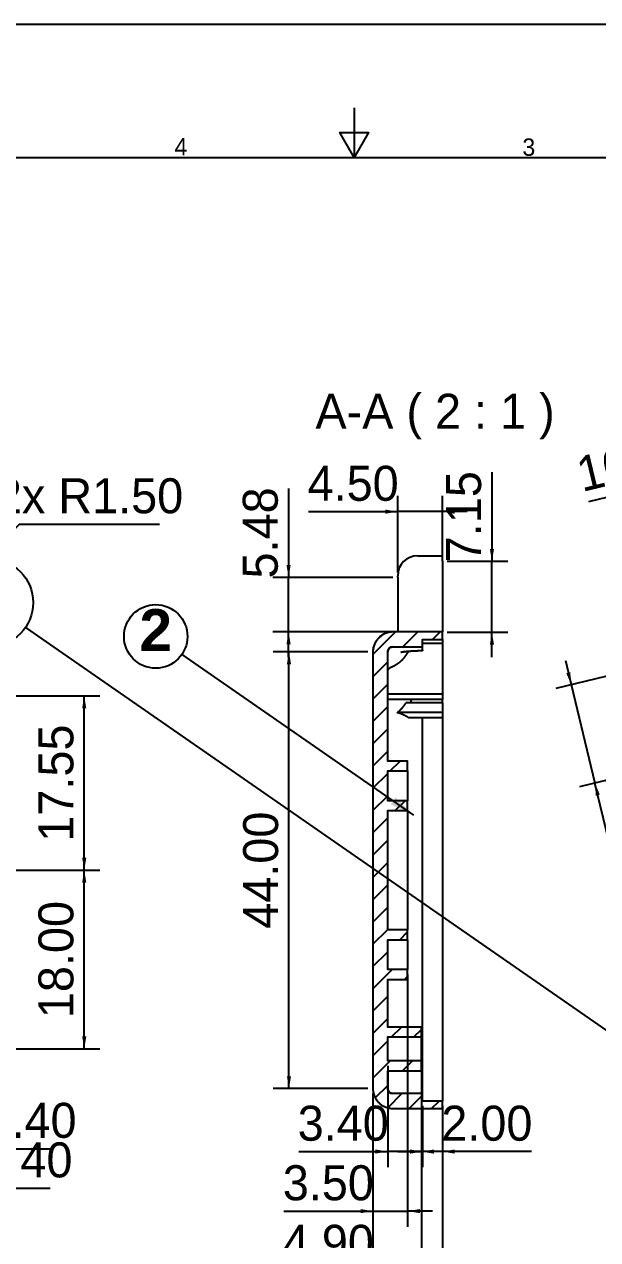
# Model space of a CAD drawing. Header units: millimetres. Extents: x 10 to 287, y 10 to 200.
# Drawn here: x 115.2 to 173.1, y 77.6 to 200 of the extents above; entities that cross this region are included whole.
import ezdxf
from ezdxf.enums import TextEntityAlignment as Align

# ---------------------------------------------------------------- set-up
doc = ezdxf.new("R2010")
doc.units = ezdxf.units.MM
for name, color, linetype in [('Border_ISO', 7, 'CONTINUOUS'), ('DIMENSIONS', 7, 'CONTINUOUS'), ('FRAME', 7, 'CONTINUOUS'), ('GEOMETRY', 7, 'CONTINUOUS'), ('HATCH', 7, 'CONTINUOUS'), ('Symbol_ISO', 7, 'CONTINUOUS'), ('TEXT', 7, 'CONTINUOUS'), ('Visible_ISO', 7, 'CONTINUOUS')]:
    doc.layers.add(name, color=color, linetype=linetype)
doc.styles.add('BOLD', font='ARIALBD.TTF')
doc.dimstyles.new('ISO-DM', dxfattribs={"dimtxt": 3.5, "dimasz": 2.5, "dimexe": 2.5, "dimexo": 1, "dimgap": 1, "dimtad": 1, "dimcen": 2.5, "dimazin": 3, "dimtfac": 1, "dimtmove": 0, "dimatfit": 3})

# ---------------------------------------------------------------- blocks, each defined once
blk = doc.blocks.new('*D3')
at = {"layer": 'DIMENSIONS'}
for p, q in [((78.1885, 132.3412), (122.878, 132.3412)), ((121.2905, 114.7912), (121.2905, 132.3412)), ((91.6385, 114.7912), (122.878, 114.7912))]:
    blk.add_line(p, q, dxfattribs=at)
for points in [[(121.2905, 132.3412), (121.0822, 131.0912), (121.4989, 131.0912)], [(121.2905, 114.7912), (121.4989, 116.0412), (121.0822, 116.0412)]]:
    blk.add_solid(points, dxfattribs=at)
blk.add_text('17.55', height=3.5278, rotation=90, dxfattribs=at).set_placement((120.1969, 123.5662), align=Align.CENTER)
blk = doc.blocks.new('*D4')
at = {"layer": 'DIMENSIONS'}
for p, q in [((153.892, 104.2912), (153.892, 78.8631)), ((150.392, 92.2912), (150.392, 78.8631)), ((141.4093, 80.4506), (150.392, 80.4506)), ((150.392, 80.4506), (153.892, 80.4506)), ((156.392, 80.4506), (153.892, 80.4506))]:
    blk.add_line(p, q, dxfattribs=at)
for points in [[(150.392, 80.4506), (149.142, 80.6589), (149.142, 80.2423)], [(153.892, 80.4506), (155.142, 80.2423), (155.142, 80.6589)]]:
    blk.add_solid(points, dxfattribs=at)
blk.add_text('3.50', height=3.5278, dxfattribs=at).set_placement((145.9007, 81.5442), align=Align.CENTER)
blk = doc.blocks.new('*D5')
at = {"layer": 'DIMENSIONS'}
for p, q in [((155.292, 95.0912), (155.292, 72.8631)), ((150.392, 92.2912), (150.392, 72.8631)), ((141.4093, 74.4506), (150.392, 74.4506)), ((155.292, 74.4506), (150.392, 74.4506)), ((157.792, 74.4506), (155.292, 74.4506))]:
    blk.add_line(p, q, dxfattribs=at)
for points in [[(150.392, 74.4506), (149.142, 74.6589), (149.142, 74.2423)], [(155.292, 74.4506), (156.542, 74.2423), (156.542, 74.6589)]]:
    blk.add_solid(points, dxfattribs=at)
blk.add_text('4.90', height=3.5278, dxfattribs=at).set_placement((145.9007, 75.5442), align=Align.CENTER)
blk = doc.blocks.new('*D6')
at = {"layer": 'DIMENSIONS'}
for p, q in [((91.6385, 114.7912), (122.878, 114.7912)), ((121.2905, 96.7912), (121.2905, 114.7912)), ((91.6385, 96.7912), (122.878, 96.7912))]:
    blk.add_line(p, q, dxfattribs=at)
for points in [[(121.2905, 114.7912), (121.0822, 113.5412), (121.4989, 113.5412)], [(121.2905, 96.7912), (121.4989, 98.0412), (121.0822, 98.0412)]]:
    blk.add_solid(points, dxfattribs=at)
blk.add_text('18.00', height=3.5278, rotation=90, dxfattribs=at).set_placement((120.1969, 105.7912), align=Align.CENTER)
blk = doc.blocks.new('*D11')
at = {"layer": 'DIMENSIONS'}
for p, q in [((90.2385, 96.7912), (92.0385, 96.7912)), ((91.1385, 95.8912), (91.1385, 97.6912)), ((91.1385, 96.7912), (92.0518, 96.0129)), ((102.9351, 86.7387), (92.0518, 96.0129)), ((102.9351, 86.7387), (118.1655, 86.7387))]:
    blk.add_line(p, q, dxfattribs=at)
blk.add_solid([(92.0518, 96.0129), (92.8681, 95.0436), (93.1384, 95.3607)], dxfattribs=at)
blk.add_text('2X %%c2.40', height=3.5278, dxfattribs=at).set_placement((110.5503, 87.8324), align=Align.CENTER)
blk = doc.blocks.new('*D14')
at = {"layer": 'DIMENSIONS'}
for p, q in [((114.7648, 149.6508), (109.743, 144.5288)), ((114.7648, 149.6508), (128.8846, 149.6508)), ((108.6928, 143.4578), (109.743, 144.5288)), ((107.7928, 143.4578), (109.5928, 143.4578)), ((108.6928, 142.5578), (108.6928, 144.3578))]:
    blk.add_line(p, q, dxfattribs=at)
blk.add_solid([(109.743, 144.5288), (110.7669, 145.2755), (110.4693, 145.5672)], dxfattribs=at)
blk.add_text('2x R1.50', height=3.5278, dxfattribs=at).set_placement((121.8247, 150.7444), align=Align.CENTER)
blk = doc.blocks.new('*D15')
at = {"layer": 'DIMENSIONS'}
for p, q in [((90.2385, 96.7912), (92.0385, 96.7912)), ((91.1385, 95.8912), (91.1385, 97.6912)), ((91.1385, 96.7912), (92.5731, 95.1233)), ((103.2117, 82.755), (92.5731, 95.1233)), ((103.2117, 82.755), (117.8529, 82.755))]:
    blk.add_line(p, q, dxfattribs=at)
blk.add_solid([(92.5731, 95.1233), (93.2303, 94.0398), (93.5462, 94.3115)], dxfattribs=at)
blk.add_text('2x %%c4.40', height=3.5278, dxfattribs=at).set_placement((110.5323, 83.8486), align=Align.CENTER)
blk = doc.blocks.new('*D16')
at = {"layer": 'DIMENSIONS'}
for p, q in [((151.892, 95.0912), (151.892, 84.8631)), ((155.292, 95.0912), (155.292, 84.8631)), ((142.9093, 86.4506), (151.892, 86.4506)), ((155.292, 86.4506), (151.892, 86.4506)), ((157.792, 86.4506), (155.292, 86.4506))]:
    blk.add_line(p, q, dxfattribs=at)
for points in [[(151.892, 86.4506), (150.642, 86.6589), (150.642, 86.2423)], [(155.292, 86.4506), (156.542, 86.2423), (156.542, 86.6589)]]:
    blk.add_solid(points, dxfattribs=at)
blk.add_text('3.40', height=3.5278, dxfattribs=at).set_placement((147.4007, 87.5442), align=Align.CENTER)
blk = doc.blocks.new('*D17')
at = {"layer": 'DIMENSIONS'}
for p, q in [((155.392, 91.0412), (155.392, 84.8631)), ((157.392, 91.0412), (157.392, 84.8631)), ((152.892, 86.4506), (155.392, 86.4506)), ((157.392, 86.4506), (155.392, 86.4506)), ((166.3748, 86.4506), (157.392, 86.4506))]:
    blk.add_line(p, q, dxfattribs=at)
for points in [[(155.392, 86.4506), (154.142, 86.6589), (154.142, 86.2423)], [(157.392, 86.4506), (158.642, 86.2423), (158.642, 86.6589)]]:
    blk.add_solid(points, dxfattribs=at)
blk.add_text('2.00', height=3.5278, dxfattribs=at).set_placement((161.8834, 87.5442), align=Align.CENTER)
blk = doc.blocks.new('*D22')
at = {"layer": 'DIMENSIONS'}
for p, q in [((197.6692, 136.3524), (192.3369, 158.4269)), ((192.7097, 156.8838), (182.7948, 154.4888)), ((195.1398, 157.4708), (192.7097, 156.8838)), ((188.0779, 132.6178), (182.4221, 156.0319)), ((172.1561, 151.9189), (182.7948, 154.4888))]:
    blk.add_line(p, q, dxfattribs=at)
for points in [[(192.7097, 156.8838), (193.9736, 156.9748), (193.8758, 157.3798)], [(182.7948, 154.4888), (181.5309, 154.3978), (181.6287, 153.9928)]]:
    blk.add_solid(points, dxfattribs=at)
blk.add_text('10.20', height=3.5278, rotation=13.58, dxfattribs=at).set_placement((177.2187, 154.2669), align=Align.CENTER)
blk = doc.blocks.new('*D24')
at = {"layer": 'DIMENSIONS'}
for p, q in [((188.4439, 137.8456), (168.837, 133.1095)), ((169.7931, 135.9123), (170.3802, 133.4822)), ((170.3802, 133.4822), (172.7751, 123.5674)), ((188.8138, 127.4416), (171.232, 123.1946)), ((175.345, 112.9286), (172.7751, 123.5674))]:
    blk.add_line(p, q, dxfattribs=at)
for points in [[(170.3802, 133.4822), (170.2892, 134.7462), (169.8841, 134.6484)], [(172.7751, 123.5674), (172.8661, 122.3034), (173.2712, 122.4013)]]:
    blk.add_solid(points, dxfattribs=at)
blk.add_text('10.20', height=3.5278, rotation=-76.42, dxfattribs=at).set_placement((175.1231, 118.5048), align=Align.CENTER)
blk = doc.blocks.new('*D27')
at = {"layer": 'DIMENSIONS'}
for p, q in [((152.892, 144.7746), (152.892, 152.4958)), ((157.392, 146.4083), (157.392, 152.4958)), ((143.9093, 150.9083), (152.892, 150.9083)), ((157.392, 150.9083), (152.892, 150.9083)), ((159.892, 150.9083), (157.392, 150.9083))]:
    blk.add_line(p, q, dxfattribs=at)
for points in [[(152.892, 150.9083), (151.642, 151.1166), (151.642, 150.7)], [(157.392, 150.9083), (158.642, 150.7), (158.642, 151.1166)]]:
    blk.add_solid(points, dxfattribs=at)
blk.add_text('4.50', height=3.5278, dxfattribs=at).set_placement((148.4007, 152.0019), align=Align.CENTER)
blk = doc.blocks.new('*D28')
at = {"layer": 'DIMENSIONS'}
for p, q in [((141.892, 153.2573), (141.892, 144.2746)), ((152.392, 144.2746), (140.3045, 144.2746)), ((141.892, 138.7916), (141.892, 144.2746)), ((152.392, 138.7916), (140.3045, 138.7916)), ((141.892, 136.2916), (141.892, 138.7916))]:
    blk.add_line(p, q, dxfattribs=at)
for points in [[(141.892, 144.2746), (142.1004, 145.5246), (141.6837, 145.5246)], [(141.892, 138.7916), (141.6837, 137.5416), (142.1004, 137.5416)]]:
    blk.add_solid(points, dxfattribs=at)
blk.add_text('5.48', height=3.5278, rotation=90, dxfattribs=at).set_placement((140.7984, 148.766), align=Align.CENTER)
blk = doc.blocks.new('*D29')
at = {"layer": 'DIMENSIONS'}
for p, q in [((162.392, 154.891), (162.392, 145.9083)), ((157.892, 145.9083), (163.9795, 145.9083)), ((162.392, 138.7573), (162.392, 145.9083)), ((157.892, 138.7573), (163.9795, 138.7573)), ((162.392, 136.2573), (162.392, 138.7573))]:
    blk.add_line(p, q, dxfattribs=at)
for points in [[(162.392, 145.9083), (162.6004, 147.1583), (162.1837, 147.1583)], [(162.392, 138.7573), (162.1837, 137.5073), (162.6004, 137.5073)]]:
    blk.add_solid(points, dxfattribs=at)
blk.add_text('7.15', height=3.5278, rotation=90, dxfattribs=at).set_placement((161.2984, 150.3997), align=Align.CENTER)
blk = doc.blocks.new('*D30')
at = {"layer": 'DIMENSIONS'}
for p, q in [((149.892, 136.7912), (140.3428, 136.7912)), ((141.9303, 92.7912), (141.9303, 136.7912)), ((149.892, 92.7912), (140.3428, 92.7912))]:
    blk.add_line(p, q, dxfattribs=at)
for points in [[(141.9303, 136.7912), (141.722, 135.5412), (142.1386, 135.5412)], [(141.9303, 92.7912), (142.1386, 94.0412), (141.722, 94.0412)]]:
    blk.add_solid(points, dxfattribs=at)
blk.add_text('44.00', height=3.5278, rotation=90, dxfattribs=at).set_placement((140.8367, 114.7912), align=Align.CENTER)
blk = doc.blocks.new('*D31')
at = {"layer": 'DIMENSIONS'}
for p, q in [((150.392, 92.2912), (150.392, 66.9537)), ((157.392, 91.0412), (157.392, 66.9537)), ((141.4093, 68.5412), (150.392, 68.5412)), ((157.392, 68.5412), (150.392, 68.5412)), ((159.892, 68.5412), (157.392, 68.5412))]:
    blk.add_line(p, q, dxfattribs=at)
for points in [[(150.392, 68.5412), (149.142, 68.7495), (149.142, 68.3329)], [(157.392, 68.5412), (158.642, 68.3329), (158.642, 68.7495)]]:
    blk.add_solid(points, dxfattribs=at)
blk.add_text('7.00', height=3.5278, dxfattribs=at).set_placement((145.9007, 69.6348), align=Align.CENTER)

msp = doc.modelspace()

# ---------------------------------------------------------------- linework, layer by layer
at = {"layer": 'Border_ISO'}
msp.add_lwpolyline([(148.5, 191.59), (148.5, 186.59), (147.0566, 189.09), (149.9434, 189.09), (148.5, 186.59)], dxfattribs=at)
msp.add_lwpolyline([(48.5, 48.09), (48.5, 186.59), (248.5, 186.59), (248.5, 48.09)], close=True, dxfattribs=at)
at = {"layer": 'FRAME'}
msp.add_lwpolyline([(10, 200), (287, 200), (287, 10), (10, 10)], close=True, dxfattribs=at)
at = {"layer": 'GEOMETRY'}
for p, q in [((115.3554, 139.2364), (179.4462, 94.8054)), ((131.131, 136.5185), (154.5, 120.34))]:
    msp.add_line(p, q, dxfattribs=at)
for centre, radius in [((111.7385, 141.7438), 4.4011), ((128.5, 138.34), 3.2)]:
    msp.add_circle(centre, radius, dxfattribs=at)
msp.add_solid([(154.5, 120.34), (152.6817, 122.1056), (152.2073, 121.4204)], dxfattribs=at)
at = {"layer": 'HATCH'}
for p, q in [((150.392, 136.5116), (152.6716, 138.7912)), ((153.4167, 137.2912), (154.9167, 138.7912)), ((156.4117, 138.0412), (157.1617, 138.7912)), ((150.392, 134.2666), (151.892, 135.7666)), ((150.392, 132.0215), (151.892, 133.5215)), ((150.392, 129.7765), (151.892, 131.2765)), ((150.392, 127.5314), (151.892, 129.0314)), ((150.392, 125.2863), (151.892, 126.7863)), ((152.142, 124.7912), (153.142, 125.7912)), ((150.392, 123.0413), (151.892, 124.5413)), ((150.392, 120.7962), (151.892, 122.2962)), ((152.6321, 120.7912), (153.6321, 121.7912)), ((150.392, 118.5511), (151.892, 120.0511)), ((150.392, 116.3061), (151.892, 117.8061)), ((150.392, 114.061), (151.892, 115.561)), ((150.392, 111.8159), (151.892, 113.3159)), ((150.392, 109.5709), (151.892, 111.0709)), ((150.392, 107.3258), (151.892, 108.8258)), ((153.1025, 107.7912), (153.892, 108.5807)), ((150.392, 105.0807), (151.892, 106.5807)), ((150.392, 102.8357), (152.3476, 104.7912)), ((153.5926, 103.7912), (153.892, 104.0906)), ((150.392, 100.5906), (151.892, 102.0906)), ((150.392, 98.3456), (151.892, 99.8456)), ((152.2827, 97.9912), (153.2827, 98.9912)), ((154.5278, 97.9912), (155.292, 98.7554)), ((150.392, 96.1005), (151.892, 97.6005)), ((150.392, 93.8554), (152.1278, 95.5912)), ((153.3729, 94.5912), (154.3729, 95.5912)), ((150.6291, 91.8475), (151.892, 93.1104)), ((151.8838, 90.8571), (153.3179, 92.2912)), ((154.063, 90.7912), (155.392, 92.1202)), ((156.3081, 90.7912), (157.0581, 91.5412))]:
    msp.add_line(p, q, dxfattribs=at)
msp.add_lwpolyline([(155.292, 95.5912), (151.892, 95.5912), (151.892, 95.5912), (151.892, 97.9912), (151.892, 97.9912), (155.292, 97.9912), (155.292, 97.9912), (155.292, 98.9912), (155.292, 98.9912), (151.892, 98.9912), (151.892, 98.9912), (151.892, 103.7912), (151.892, 103.7912), (153.892, 103.7912), (153.892, 103.7912), (153.892, 104.7912), (153.892, 104.7912), (151.892, 104.7912), (151.892, 104.7912), (151.892, 107.7912), (151.892, 107.7912), (153.892, 107.7912), (153.892, 107.7912), (153.892, 108.7912), (153.892, 108.7912), (151.892, 108.7912), (151.892, 108.7912), (151.892, 120.7912), (151.892, 120.7912), (153.892, 120.7912), (153.892, 120.7912), (153.892, 121.7912), (153.892, 121.7912), (151.892, 121.7912), (151.892, 121.7912), (151.892, 124.7912), (151.892, 124.7912), (153.892, 124.7912), (153.892, 124.7912), (153.892, 125.7912), (153.892, 125.7912), (151.892, 125.7912), (151.892, 125.7912), (151.892, 136.7912), (151.892, 136.7912), (151.8925, 136.813), (151.8939, 136.8348), (151.8963, 136.8565), (151.8996, 136.878), (151.9039, 136.8994), (151.9091, 136.9206), (151.9152, 136.9416), (151.9222, 136.9622), (151.9301, 136.9826), (151.9389, 137.0025), (151.9485, 137.0221), (151.959, 137.0412), (151.9703, 137.0599), (151.9825, 137.078), (151.9954, 137.0956), (152.009, 137.1126), (152.0234, 137.129), (152.0385, 137.1448), (152.0542, 137.1598), (152.0706, 137.1742), (152.0876, 137.1879), (152.1052, 137.2008), (152.1234, 137.2129), (152.142, 137.2242), (152.1612, 137.2347), (152.1807, 137.2444), (152.2007, 137.2531), (152.221, 137.2611), (152.2417, 137.2681), (152.2626, 137.2742), (152.2838, 137.2794), (152.3052, 137.2836), (152.3268, 137.2869), (152.3485, 137.2893), (152.3702, 137.2907), (152.392, 137.2912), (152.392, 137.2912), (155.392, 137.2912), (155.392, 137.2912), (155.392, 138.0412), (155.392, 138.0412), (157.392, 138.0412), (157.392, 138.0412), (157.392, 138.7912), (157.392, 138.7912), (152.392, 138.7912), (152.392, 138.7912), (152.3048, 138.7893), (152.2177, 138.7836), (152.131, 138.7741), (152.0447, 138.7608), (151.9592, 138.7438), (151.8744, 138.7231), (151.7906, 138.6986), (151.708, 138.6706), (151.6267, 138.639), (151.5468, 138.6038), (151.4685, 138.5652), (151.392, 138.5233), (151.3174, 138.478), (151.2449, 138.4295), (151.1745, 138.3779), (151.1065, 138.3233), (151.0409, 138.2658), (150.9778, 138.2054), (150.9175, 138.1424), (150.8599, 138.0768), (150.8053, 138.0087), (150.7537, 137.9384), (150.7052, 137.8658), (150.66, 137.7912), (150.618, 137.7147), (150.5794, 137.6364), (150.5443, 137.5566), (150.5126, 137.4752), (150.4846, 137.3926), (150.4602, 137.3088), (150.4394, 137.2241), (150.4224, 137.1385), (150.4091, 137.0523), (150.3996, 136.9655), (150.3939, 136.8784), (150.392, 136.7912), (150.392, 136.7912), (150.392, 92.7912), (150.392, 92.7912), (150.3939, 92.704), (150.3996, 92.6169), (150.4091, 92.5302), (150.4224, 92.4439), (150.4394, 92.3583), (150.4602, 92.2736), (150.4846, 92.1898), (150.5126, 92.1072), (150.5443, 92.0258), (150.5794, 91.946), (150.618, 91.8677), (150.66, 91.7912), (150.7052, 91.7166), (150.7537, 91.6441), (150.8053, 91.5737), (150.8599, 91.5056), (150.9175, 91.44), (150.9778, 91.377), (151.0409, 91.3167), (151.1065, 91.2591), (151.1745, 91.2045), (151.2449, 91.1529), (151.3174, 91.1044), (151.392, 91.0592), (151.4685, 91.0172), (151.5468, 90.9786), (151.6267, 90.9435), (151.708, 90.9118), (151.7906, 90.8838), (151.8744, 90.8594), (151.9592, 90.8386), (152.0447, 90.8216), (152.131, 90.8083), (152.2177, 90.7988), (152.3048, 90.7931), (152.392, 90.7912), (152.392, 90.7912), (157.392, 90.7912), (157.392, 90.7912), (157.392, 91.5412), (157.392, 91.5412), (155.392, 91.5412), (155.392, 91.5412), (155.392, 92.2912), (155.392, 92.2912), (152.392, 92.2912), (152.392, 92.2912), (152.3702, 92.2917), (152.3485, 92.2931), (152.3268, 92.2955), (152.3052, 92.2988), (152.2838, 92.3031), (152.2626, 92.3082), (152.2417, 92.3144), (152.221, 92.3214), (152.2007, 92.3293), (152.1807, 92.3381), (152.1612, 92.3477), (152.142, 92.3582), (152.1234, 92.3695), (152.1052, 92.3816), (152.0876, 92.3945), (152.0706, 92.4082), (152.0542, 92.4226), (152.0385, 92.4377), (152.0234, 92.4534), (152.009, 92.4698), (151.9954, 92.4868), (151.9825, 92.5044), (151.9703, 92.5226), (151.959, 92.5412), (151.9485, 92.5603), (151.9389, 92.5799), (151.9301, 92.5999), (151.9222, 92.6202), (151.9152, 92.6409), (151.9091, 92.6618), (151.9039, 92.683), (151.8996, 92.7044), (151.8963, 92.7259), (151.8939, 92.7476), (151.8925, 92.7694), (151.892, 92.7912), (151.892, 92.7912), (151.892, 94.5912), (151.892, 94.5912), (155.292, 94.5912), (155.292, 94.5912), (155.292, 95.5912)], close=True, dxfattribs=at)
at = {"layer": 'Visible_ISO'}
for p, q in [((154.892, 146.4578), (157.392, 146.4578)), ((157.392, 145.9083), (157.392, 146.4578)), ((157.392, 145.9083), (157.392, 138.7912)), ((152.892, 144.2746), (152.892, 144.4578)), ((152.892, 144.2746), (152.892, 138.7916)), ((157.392, 138.7912), (152.392, 138.7912)), ((157.392, 138.0412), (157.392, 138.7912)), ((152.392, 137.2912), (155.392, 137.2912)), ((155.392, 137.2912), (155.392, 138.0412)), ((155.392, 138.0412), (157.392, 138.0412)), ((157.392, 137.641), (155.392, 137.641)), ((155.392, 136.9449), (155.392, 137.2912)), ((157.392, 138.0412), (157.392, 137.6834)), ((157.392, 137.641), (157.392, 137.6834)), ((157.392, 137.641), (157.392, 132.5313)), ((150.392, 136.7912), (150.392, 92.7912)), ((151.892, 125.7912), (151.892, 136.7912)), ((155.392, 136.891), (154.892, 136.891)), ((155.392, 136.9449), (155.392, 136.891)), ((157.392, 132.5313), (151.892, 132.5313)), ((157.392, 132.5313), (157.392, 132.003)), ((157.392, 132.003), (151.892, 132.003)), ((157.392, 131.6366), (153.727, 131.6366)), ((157.392, 131.6366), (157.392, 132.003)), ((157.392, 131.6366), (157.392, 130.6646)), ((157.392, 130.6646), (152.8459, 130.6646)), ((157.392, 130.1363), (153.9914, 130.1363)), ((155.392, 117.6037), (155.392, 130.1363)), ((157.392, 130.6646), (157.392, 130.1363)), ((157.392, 130.1363), (157.392, 117.6975)), ((153.892, 125.7912), (151.892, 125.7912)), ((153.892, 124.7912), (153.892, 125.7912)), ((151.892, 121.7912), (151.892, 124.7912)), ((151.892, 124.7912), (153.892, 124.7912)), ((153.892, 124.7912), (153.892, 121.7912)), ((153.892, 121.7912), (151.892, 121.7912)), ((153.892, 120.7912), (153.892, 121.7912)), ((151.892, 108.7912), (151.892, 120.7912)), ((151.892, 120.7912), (153.892, 120.7912)), ((153.892, 120.7912), (153.892, 108.7912)), ((155.392, 92.2912), (155.392, 117.6037)), ((157.392, 117.6975), (157.392, 91.5412)), ((153.892, 108.7912), (151.892, 108.7912)), ((151.892, 104.7912), (151.892, 107.7912)), ((151.892, 107.7912), (153.892, 107.7912)), ((153.892, 107.7912), (153.892, 108.7912)), ((153.892, 107.7912), (153.892, 104.7912)), ((153.892, 104.7912), (151.892, 104.7912)), ((153.892, 103.7912), (153.892, 104.7912)), ((151.892, 98.9912), (151.892, 103.7912)), ((151.892, 103.7912), (153.892, 103.7912)), ((155.292, 98.9912), (151.892, 98.9912)), ((151.892, 95.5912), (151.892, 97.9912)), ((151.892, 97.9912), (155.292, 97.9912)), ((155.292, 97.9912), (155.292, 98.9912)), ((155.292, 95.5912), (155.292, 97.9912)), ((155.292, 95.5912), (151.892, 95.5912)), ((155.292, 94.5912), (155.292, 95.5912)), ((151.892, 92.7912), (151.892, 94.5912)), ((151.892, 94.5912), (155.292, 94.5912)), ((155.392, 92.2912), (152.392, 92.2912)), ((155.392, 91.5412), (155.392, 92.2912)), ((152.392, 90.7912), (157.392, 90.7912)), ((157.392, 91.5412), (155.392, 91.5412)), ((157.392, 90.7912), (157.392, 91.5412))]:
    msp.add_line(p, q, dxfattribs=at)
for points in [[(152.892, 138.7916), (152.892, 138.7916), (152.892, 138.7916), (152.892, 138.7916), (152.892, 138.7916), (152.892, 138.7916), (152.892, 138.7916), (152.892, 138.7916), (152.892, 138.7916), (152.892, 138.7915), (152.892, 138.7915), (152.892, 138.7915), (152.892, 138.7915), (152.892, 138.7915), (152.892, 138.7915), (152.892, 138.7915), (152.892, 138.7915), (152.892, 138.7915), (152.892, 138.7915), (152.892, 138.7915), (152.892, 138.7915), (152.892, 138.7914), (152.892, 138.7914), (152.892, 138.7914), (152.892, 138.7914), (152.892, 138.7914), (152.892, 138.7914), (152.892, 138.7914), (152.892, 138.7914), (152.892, 138.7914), (152.892, 138.7914), (152.892, 138.7914), (152.892, 138.7913), (152.892, 138.7913), (152.892, 138.7913), (152.892, 138.7913), (152.892, 138.7913), (152.892, 138.7913), (152.892, 138.7913), (152.892, 138.7913), (152.892, 138.7913), (152.892, 138.7913), (152.892, 138.7913), (152.892, 138.7913), (152.892, 138.7912), (152.892, 138.7912), (152.892, 138.7912), (152.892, 138.7912), (152.892, 138.7912)], [(152.2045, 135.2395), (152.2272, 135.2487), (152.2499, 135.2581), (152.2726, 135.2677), (152.2953, 135.2776), (152.3181, 135.2877), (152.341, 135.298), (152.3638, 135.3086), (152.3867, 135.3194), (152.4097, 135.3305), (152.4326, 135.3418), (152.4555, 135.3533), (152.4785, 135.365), (152.5014, 135.3769), (152.5244, 135.389), (152.5473, 135.4013), (152.5702, 135.4139), (152.593, 135.4266), (152.6159, 135.4395), (152.6386, 135.4526), (152.6614, 135.4659), (152.6841, 135.4793), (152.7067, 135.4929), (152.7292, 135.5067), (152.7517, 135.5207), (152.7741, 135.5348), (152.7964, 135.5491), (152.8186, 135.5635), (152.8407, 135.578), (152.8628, 135.5928), (152.8847, 135.6076), (152.9064, 135.6226), (152.9281, 135.6377), (152.9496, 135.6529), (152.971, 135.6683), (152.9923, 135.6838), (153.0134, 135.6994), (153.0343, 135.7151), (153.0551, 135.7309), (153.0757, 135.7468), (153.0962, 135.7628), (153.1165, 135.7789), (153.1365, 135.7951), (153.1564, 135.8114), (153.1761, 135.8277), (153.1956, 135.8441), (153.2148, 135.8606), (153.2339, 135.8772), (153.2527, 135.8938), (153.2713, 135.9105), (153.2897, 135.9273), (153.3078, 135.9441), (153.3256, 135.9609), (153.3433, 135.9778), (153.3606, 135.9947), (153.3778, 136.0118), (153.395, 136.0291), (153.4121, 136.0467), (153.4292, 136.0645), (153.4462, 136.0826), (153.4631, 136.1009), (153.48, 136.1194), (153.4969, 136.1381), (153.5136, 136.157), (153.5303, 136.1761), (153.5469, 136.1955), (153.5634, 136.215), (153.5798, 136.2347), (153.5962, 136.2546), (153.6124, 136.2746), (153.6285, 136.2948), (153.6446, 136.3152), (153.6605, 136.3357), (153.6763, 136.3564), (153.692, 136.3773), (153.7076, 136.3982), (153.723, 136.4193), (153.7384, 136.4405), (153.7535, 136.4619), (153.7686, 136.4833), (153.7835, 136.5049), (153.7983, 136.5265), (153.8129, 136.5482), (153.8274, 136.5701), (153.8417, 136.592), (153.8558, 136.614), (153.8698, 136.636), (153.8836, 136.6582), (153.8972, 136.6803), (153.9107, 136.7026), (153.924, 136.7248), (153.9371, 136.7471), (153.95, 136.7695), (153.9627, 136.7919), (153.9752, 136.8142), (153.9875, 136.8366), (153.9996, 136.8591)], [(153.2008, 136.7472), (153.206, 136.7485), (153.2114, 136.7497), (153.2169, 136.751), (153.2225, 136.7523), (153.2282, 136.7536), (153.2341, 136.7549), (153.24, 136.7562), (153.2461, 136.7575), (153.2523, 136.7589), (153.2586, 136.7602), (153.265, 136.7616), (153.2715, 136.7629), (153.2781, 136.7643), (153.2849, 136.7657), (153.2917, 136.7671), (153.2987, 136.7685), (153.3058, 136.7699), (153.313, 136.7713), (153.3203, 136.7727), (153.3277, 136.7741), (153.3352, 136.7755), (153.3428, 136.7769), (153.3505, 136.7784), (153.3583, 136.7798), (153.3663, 136.7812), (153.3743, 136.7827), (153.3825, 136.7841), (153.3907, 136.7855), (153.3991, 136.787), (153.4076, 136.7884), (153.4161, 136.7899), (153.4248, 136.7913), (153.4336, 136.7927), (153.4424, 136.7942), (153.4514, 136.7956), (153.4605, 136.7971), (153.4697, 136.7985), (153.479, 136.7999), (153.4883, 136.8013), (153.4978, 136.8028), (153.5074, 136.8042), (153.5171, 136.8056), (153.5268, 136.807), (153.5367, 136.8084), (153.5467, 136.8098), (153.5567, 136.8113), (153.5669, 136.8127), (153.5771, 136.814), (153.5875, 136.8154), (153.5979, 136.8168), (153.6085, 136.8182), (153.6191, 136.8196), (153.6298, 136.8209), (153.6406, 136.8223), (153.6515, 136.8236), (153.6625, 136.825), (153.6736, 136.8263), (153.6848, 136.8276), (153.696, 136.8289), (153.7074, 136.8302), (153.7188, 136.8315), (153.7303, 136.8328), (153.742, 136.8341), (153.7537, 136.8354), (153.7654, 136.8366), (153.7773, 136.8379), (153.7893, 136.8391), (153.8013, 136.8404), (153.8134, 136.8416), (153.8256, 136.8428), (153.8379, 136.844), (153.8503, 136.8452), (153.8627, 136.8464), (153.8752, 136.8475), (153.8878, 136.8487), (153.9005, 136.8498), (153.9132, 136.851), (153.9261, 136.8521), (153.939, 136.8532), (153.9519, 136.8543), (153.965, 136.8553), (153.9781, 136.8564), (153.9913, 136.8575), (154.0045, 136.8585), (154.0179, 136.8595), (154.0313, 136.8605), (154.0448, 136.8615), (154.0583, 136.8625), (154.0719, 136.8635), (154.0856, 136.8644), (154.0993, 136.8654), (154.1131, 136.8663), (154.127, 136.8672), (154.1409, 136.8681), (154.1549, 136.869), (154.1689, 136.8698), (154.183, 136.8707), (154.1972, 136.8715), (154.2114, 136.8723), (154.2257, 136.8731), (154.24, 136.8739), (154.2544, 136.8747), (154.2689, 136.8754), (154.2833, 136.8762), (154.2979, 136.8769), (154.3125, 136.8776), (154.3271, 136.8783), (154.3418, 136.8789), (154.3565, 136.8796), (154.3713, 136.8802), (154.3861, 136.8809), (154.401, 136.8815), (154.4159, 136.882), (154.4308, 136.8826), (154.4458, 136.8831), (154.4609, 136.8837), (154.4759, 136.8842), (154.491, 136.8847), (154.5062, 136.8852), (154.5213, 136.8856), (154.5365, 136.8861), (154.5518, 136.8865), (154.567, 136.8869), (154.5823, 136.8873), (154.5976, 136.8876), (154.613, 136.888), (154.6284, 136.8883), (154.6438, 136.8886), (154.6592, 136.8889), (154.6746, 136.8892), (154.6901, 136.8894), (154.7055, 136.8897), (154.721, 136.8899), (154.7365, 136.8901), (154.752, 136.8903), (154.7676, 136.8904), (154.7831, 136.8906), (154.7986, 136.8907), (154.8142, 136.8908), (154.8298, 136.8909), (154.8453, 136.891), (154.8609, 136.891), (154.8765, 136.891), (154.892, 136.891)], [(151.892, 134.7805), (151.8921, 134.7851), (151.8921, 134.7898), (151.8923, 134.7945), (151.8925, 134.7992), (151.8927, 134.8039), (151.893, 134.8087), (151.8933, 134.8135), (151.8937, 134.8183), (151.8942, 134.8232), (151.8947, 134.828), (151.8952, 134.8329), (151.8958, 134.8378), (151.8964, 134.8427), (151.8971, 134.8476), (151.8979, 134.8525), (151.8986, 134.8574), (151.8995, 134.8624), (151.9003, 134.8673), (151.9013, 134.8722), (151.9022, 134.8771), (151.9032, 134.882), (151.9043, 134.8869), (151.9054, 134.8918), (151.9065, 134.8967), (151.9077, 134.9015), (151.9089, 134.9063), (151.9102, 134.9111), (151.9115, 134.9159), (151.9129, 134.9207), (151.9142, 134.9254), (151.9157, 134.9301), (151.9171, 134.9347), (151.9186, 134.9393), (151.9202, 134.9439), (151.9218, 134.9484), (151.9234, 134.9529), (151.925, 134.9574), (151.9267, 134.9618), (151.9285, 134.9661), (151.9302, 134.9704), (151.932, 134.9746), (151.9339, 134.9789), (151.9359, 134.9832), (151.9379, 134.9875), (151.9399, 134.9918), (151.942, 134.9961), (151.9442, 135.0004), (151.9465, 135.0047), (151.9487, 135.009), (151.9511, 135.0133), (151.9535, 135.0177), (151.9559, 135.022), (151.9584, 135.0263), (151.961, 135.0306), (151.9636, 135.0348), (151.9662, 135.0391), (151.9689, 135.0433), (151.9716, 135.0476), (151.9744, 135.0518), (151.9772, 135.056), (151.9801, 135.0601), (151.983, 135.0643), (151.9859, 135.0684), (151.9888, 135.0725), (151.9918, 135.0765), (151.9948, 135.0805), (151.9979, 135.0845), (152.001, 135.0884), (152.0041, 135.0923), (152.0072, 135.0962), (152.0104, 135.1), (152.0135, 135.1037), (152.0167, 135.1074), (152.02, 135.1111), (152.0232, 135.1147), (152.0265, 135.1182), (152.0297, 135.1217), (152.033, 135.1251), (152.0363, 135.1285), (152.0396, 135.1318), (152.043, 135.1351), (152.0464, 135.1383), (152.0499, 135.1415), (152.0534, 135.1448), (152.057, 135.148), (152.0607, 135.1512), (152.0644, 135.1543), (152.0682, 135.1575), (152.072, 135.1606), (152.0759, 135.1637), (152.0798, 135.1668), (152.0838, 135.1699), (152.0878, 135.1729), (152.0919, 135.1759), (152.096, 135.1789), (152.1001, 135.1819), (152.1043, 135.1848), (152.1085, 135.1876), (152.1127, 135.1905), (152.1169, 135.1933), (152.1212, 135.1961), (152.1255, 135.1988), (152.1299, 135.2015), (152.1342, 135.2041), (152.1386, 135.2067), (152.1429, 135.2093), (152.1473, 135.2118), (152.1517, 135.2143), (152.1561, 135.2167), (152.1605, 135.2191), (152.165, 135.2214), (152.1694, 135.2236), (152.1738, 135.2258), (152.1782, 135.2279), (152.1826, 135.23), (152.187, 135.2321), (152.1914, 135.234), (152.1958, 135.2359), (152.2002, 135.2377), (152.2045, 135.2395)], [(152.8459, 130.6646), (152.8609, 130.6762), (152.8757, 130.6879), (152.8905, 130.6997), (152.9052, 130.7115), (152.9199, 130.7234), (152.9344, 130.7354), (152.9489, 130.7474), (152.9633, 130.7595), (152.9776, 130.7716), (152.9918, 130.7838), (153.0059, 130.7961), (153.0199, 130.8083), (153.0339, 130.8207), (153.0477, 130.833), (153.0615, 130.8454), (153.0752, 130.8579), (153.0887, 130.8704), (153.1022, 130.8829), (153.1156, 130.8954), (153.1289, 130.908), (153.142, 130.9206), (153.1551, 130.9332), (153.1681, 130.9459), (153.1809, 130.9585), (153.1937, 130.9712), (153.2063, 130.9839), (153.2189, 130.9966), (153.2313, 131.0093), (153.2436, 131.022), (153.2558, 131.0347), (153.2679, 131.0474), (153.2799, 131.0601), (153.2917, 131.0728), (153.3035, 131.0855), (153.3153, 131.0984), (153.327, 131.1113), (153.3388, 131.1244), (153.3505, 131.1376), (153.3622, 131.1508), (153.3739, 131.1642), (153.3855, 131.1777), (153.3972, 131.1913), (153.4088, 131.2049), (153.4203, 131.2187), (153.4319, 131.2325), (153.4434, 131.2465), (153.4549, 131.2605), (153.4664, 131.2747), (153.4778, 131.2889), (153.4892, 131.3032), (153.5005, 131.3176), (153.5118, 131.332), (153.5231, 131.3466), (153.5343, 131.3612), (153.5455, 131.3759), (153.5566, 131.3907), (153.5677, 131.4056), (153.5787, 131.4205), (153.5897, 131.4355), (153.6006, 131.4506), (153.6115, 131.4658), (153.6223, 131.481), (153.6331, 131.4963), (153.6438, 131.5116), (153.6544, 131.5271), (153.665, 131.5425), (153.6755, 131.5581), (153.6859, 131.5737), (153.6963, 131.5893), (153.7066, 131.6051), (153.7168, 131.6208), (153.727, 131.6366)], [(154.2035, 131.6367), (154.2057, 131.6441), (154.2078, 131.6516), (154.21, 131.659), (154.2121, 131.6665), (154.2143, 131.674), (154.2164, 131.6815), (154.2185, 131.689), (154.2206, 131.6965), (154.2227, 131.704), (154.2248, 131.7115), (154.2269, 131.7191), (154.229, 131.7266), (154.231, 131.7342), (154.2331, 131.7417), (154.2351, 131.7493), (154.2371, 131.7569), (154.2391, 131.7645), (154.2411, 131.7721), (154.2431, 131.7797), (154.2451, 131.7873), (154.247, 131.7949), (154.249, 131.8025), (154.2509, 131.8101), (154.2529, 131.8178), (154.2548, 131.8254), (154.2567, 131.8331), (154.2586, 131.8407), (154.2604, 131.8484), (154.2623, 131.8561), (154.2642, 131.8638), (154.266, 131.8714), (154.2679, 131.8791), (154.2697, 131.8868), (154.2715, 131.8945), (154.2733, 131.9023), (154.2751, 131.91), (154.2768, 131.9177), (154.2786, 131.9254), (154.2803, 131.9332), (154.2821, 131.9409), (154.2838, 131.9486), (154.2855, 131.9564), (154.2872, 131.9641), (154.2889, 131.9719), (154.2905, 131.9797), (154.2922, 131.9874), (154.2938, 131.9952), (154.2955, 132.003)], [(153.9914, 130.1363), (153.981, 130.1439), (153.9705, 130.1516), (153.9598, 130.1593), (153.9489, 130.167), (153.9378, 130.1747), (153.9265, 130.1825), (153.915, 130.1902), (153.9034, 130.198), (153.8915, 130.2058), (153.8795, 130.2136), (153.8672, 130.2214), (153.8548, 130.2292), (153.8423, 130.2371), (153.8295, 130.2449), (153.8166, 130.2528), (153.8035, 130.2606), (153.7902, 130.2685), (153.7768, 130.2763), (153.7632, 130.2842), (153.7495, 130.292), (153.7355, 130.2998), (153.7215, 130.3077), (153.7072, 130.3155), (153.6929, 130.3233), (153.6783, 130.3311), (153.6636, 130.3389), (153.6488, 130.3467), (153.6338, 130.3545), (153.6187, 130.3622), (153.6035, 130.37), (153.5881, 130.3777), (153.5725, 130.3854), (153.5569, 130.3931), (153.5411, 130.4007), (153.5252, 130.4083), (153.5091, 130.4159), (153.4929, 130.4235), (153.4766, 130.431), (153.4602, 130.4385), (153.4436, 130.446), (153.427, 130.4534), (153.4102, 130.4608), (153.3933, 130.4682), (153.3763, 130.4755), (153.3592, 130.4828), (153.342, 130.49), (153.3247, 130.4972), (153.3072, 130.5043), (153.2897, 130.5114), (153.2721, 130.5185), (153.2544, 130.5255), (153.2366, 130.5324), (153.2187, 130.5393), (153.2007, 130.5461), (153.1826, 130.5529), (153.1644, 130.5596), (153.1462, 130.5663), (153.1278, 130.5729), (153.1094, 130.5794), (153.0909, 130.5859), (153.0721, 130.5924), (153.053, 130.5989), (153.0336, 130.6055), (153.0139, 130.612), (152.9939, 130.6186), (152.9737, 130.6252), (152.9531, 130.6318), (152.9322, 130.6383), (152.9111, 130.6449), (152.8896, 130.6515), (152.8679, 130.6581), (152.8459, 130.6646)]]:
    msp.add_lwpolyline(points, dxfattribs=at)
for centre, radius, start, end in [((154.892, 144.4578), 2, 90, 180), ((152.392, 136.7912), 2, 90, 180), ((152.392, 136.7912), 0.5, 90, 180), ((152.392, 92.7912), 2, 180, 270), ((152.392, 92.7912), 0.5, 180, 270)]:
    msp.add_arc(centre, radius, start, end, dxfattribs=at)

# ---------------------------------------------------------------- texts
at = {"layer": 'Border_ISO'}
for s, p in [('4', (130.3896, 186.79)), ('3', (165.4554, 186.7531))]:
    msp.add_text(s, height=1.75, dxfattribs=at).set_placement(p)
at = {"layer": 'Symbol_ISO'}
msp.add_text('A-A ( 2 : 1 )', height=3.5278, dxfattribs=at).set_placement((144.6001, 159.2551))
at = {"layer": 'TEXT', "style": 'BOLD'}
msp.add_text('2', height=4.2333, dxfattribs=at).set_placement((128.5, 136.8583), align=Align.CENTER)

# ---------------------------------------------------------------- dimensions: what is measured, and where the dimension line sits
at = {"layer": 'DIMENSIONS'}
for base, p1, p2, angle, picture, middle in [((192.7097, 156.8838), (188.1953, 132.1318), (197.7866, 135.8664), 193.58, '*D22', (177.2187, 154.2669)), ((157.392, 150.9083), (157.392, 145.9083), (152.892, 144.2746), 180, '*D27', (148.4007, 152.0019)), ((162.392, 138.7573), (157.392, 145.9083), (157.392, 138.7573), 90, '*D29', (161.2984, 150.3997)), ((141.892, 138.7916), (152.892, 144.2746), (152.892, 138.7916), 90, '*D28', (140.7984, 148.766)), ((170.3802, 133.4822), (189.2999, 127.559), (188.93, 137.963), 283.58, '*D24', (175.1231, 118.5048)), ((141.9303, 92.7912), (150.392, 136.7912), (150.392, 92.7912), 90, '*D30', (140.8367, 114.7912)), ((121.2905, 114.7912), (91.1385, 114.7912), (77.6885, 132.3412), 90, '*D3', (120.1969, 123.5662)), ((121.2905, 96.7912), (91.1385, 96.7912), (91.1385, 114.7912), 90, '*D6', (120.1969, 105.7912)), ((155.292, 74.4506), (155.292, 95.5912), (150.392, 92.7912), 180, '*D5', (145.9007, 75.5442)), ((155.292, 86.4506), (155.292, 95.5912), (151.892, 95.5912), 180, '*D16', (147.4007, 87.5442)), ((157.392, 68.5412), (150.392, 92.7912), (157.392, 91.5412), 180, '*D31', (145.9007, 69.6348)), ((157.392, 86.4506), (157.392, 91.5412), (155.392, 91.5412), 180, '*D17', (161.8834, 87.5442))]:
    dim = msp.add_linear_dim(base=base, p1=p1, p2=p2, angle=angle, dimstyle='ISO-DM', override={"dimscale": 1, "dimtxt": 3.5278, "dimasz": 1.25, "dimgap": 1.0583, "dimdec": 2}, dxfattribs=at)
    dim.commit()
    dim.dimension.update_dxf_attribs({"geometry": picture, "text_midpoint": middle, "dimtype": 160})
dim = msp.add_radius_dim(center=(108.6928, 143.4578), mpoint=(109.743, 144.5288), dimstyle='ISO-DM', override={"dimscale": 1, "dimtxt": 3.5278, "dimasz": 1.25, "dimgap": 1.0583, "dimdec": 2, "dimcen": 0.4375, "dimtix": 0, "dimtofl": 0}, dxfattribs=at)
dim.commit()
dim.dimension.update_dxf_attribs({"geometry": '*D14', "text_midpoint": (121.8247, 150.7444), "dimtype": 164})
dim = msp.add_linear_dim(base=(150.392, 80.4506), p1=(153.892, 104.7912), p2=(150.392, 92.7912), dimstyle='ISO-DM', override={"dimscale": 1, "dimtxt": 3.5278, "dimasz": 1.25, "dimgap": 1.0583, "dimdec": 2}, dxfattribs=at)
dim.commit()
dim.dimension.update_dxf_attribs({"geometry": '*D4', "text_midpoint": (145.9007, 81.5442), "dimtype": 160})
for p1, p2, picture, middle in [((89.7038, 98.4591), (92.5731, 95.1233), '*D15', (110.5323, 83.8486)), ((90.2251, 97.5695), (92.0518, 96.0129), '*D11', (110.5503, 87.8324))]:
    dim = msp.add_diameter_dim_2p(p1=p1, p2=p2, dimstyle='ISO-DM', override={"dimscale": 1, "dimtxt": 3.5278, "dimasz": 1.25, "dimgap": 1.0583, "dimdec": 2, "dimcen": 0.4375, "dimtix": 0, "dimtofl": 0}, dxfattribs=at)
    dim.commit()
    dim.dimension.update_dxf_attribs({"geometry": picture, "text_midpoint": middle, "dimtype": 163})

doc.saveas('drawing.dxf')
